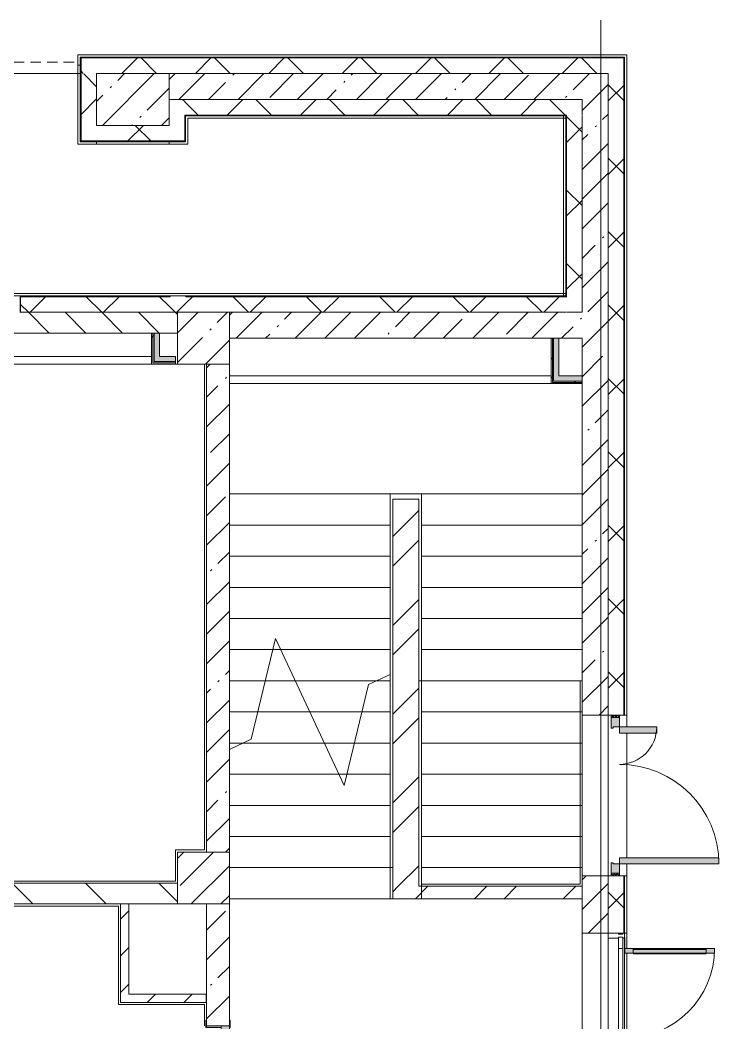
# Model space of a CAD drawing. Header units: millimetres. Extents: x -3708 to 187246, y -8553 to 29000.
# Drawn here: x 179649 to 186384, y 12254 to 21915 of the extents above; entities that cross this region are included whole.
import ezdxf

# ---------------------------------------------------------------- set-up
doc = ezdxf.new("R2010")
doc.units = ezdxf.units.MM
doc.linetypes.add('200_ШТРИХ__ш1_п0_6_', pattern=[160, 100, -60])
for name, color, linetype, lineweight, true_color in [('A-DETL-GENF-4', 7, 'Continuous', 5, 0xaaaaaa), ('A-DETL-GENF-5', 7, 'Continuous', 5, 0xe2e2e2), ('A-DOOR-4', 7, 'Continuous', 5, 0xaaaaaa), ('A-DOOR-5', 7, 'Continuous', 5, 0xe2e2e2), ('A-DOOR-FRAM-3', 7, 'Continuous', 5, 0xe2e2e2), ('A-DOOR-FRAM-4', 7, 'Continuous', 5, 0xaaaaaa), ('A-FLOR-1', 7, 'Continuous', 5, 0xaaaaaa), ('I-WALL-1', 7, 'Continuous', 5, 0xe7e7e7)]:
    doc.layers.add(name, color=color, linetype=linetype, lineweight=lineweight, true_color=true_color)
for name, color, linetype, lineweight in [('A-DETL-MBND-1', 7, '200_ШТРИХ__ш1_п0_6_', 9), ('A-GLAZ-CWMG-2', 7, 'Continuous', 5), ('A-WALL', 7, 'Continuous', 9), ('A-WALL-2', 7, 'Continuous', 5), ('I-WALL-3', 7, 'Continuous', 5), ('S-COLS-2', 7, 'Continuous', 5), ('S-STRS-4', 7, 'Continuous', 5), ('S-STRS-MBND-2', 7, 'Continuous', 5), ('Оси', 7, 'Continuous', 9)]:
    doc.layers.add(name, color=color, linetype=linetype, lineweight=lineweight)
pattern_1 = [(45, (60236.27, 0), (-353.5534, 353.5534), []), (135, (60236.27, 0), (-353.5534, -353.5534), [])]
pattern_2 = [(45, (60236.27, 0), (-285.1231, 285.1231), []), (45, (60521.4, 0), (-285.1231, 285.1231), [504.031, -100.806, 16.764, -84.042])]
pattern_3 = [(45, (60236.3, 0), (-427.6843, 427.6843), []), (45, (60521.4, 0), (-427.6843, 427.6843), [])]
pattern_4 = [(45, (60236.27, 0), (-176.7767, 176.7767), [])]
pattern_5 = [(45, (60236.3, 0), (-530.33, 530.33), []), (135, (60236.3, 0), (-530.33, -530.33), [])]

# ---------------------------------------------------------------- blocks, each defined once
blk = doc.blocks.new('110_Дверь_СКБ_2Ст - Д-1_л_Лестничная клетка EIS60 2-32142534-1_7_1_птичка')
at = {"layer": 'A-DOOR-5'}
for points in [[(639.9, 1010), (612.5, 1010), (612.5, 110), (662.5, 110), (662.5, 1010), (640.5, 1010)], [(-637.5, 510), (-637.5, 110), (-587.5, 110), (-587.5, 510)], [(712.5, 30), (697.5, 30), (699.6, -110), (712.5, -110)]]:
    blk.add_hatch(color=256, dxfattribs=at).paths.add_polyline_path(points)
h = blk.add_hatch(color=256, dxfattribs=at)
h.paths.add_polyline_path([(662.5, 110), (662.5, 60), (652.5, 60), (652.5, 30), (712.5, 32.6), (712.5, 110)])
h.paths.add_polyline_path([(-637.5, 110), (-687.5, 110), (-687.2, 30), (-627.5, 35.6), (-627.5, 60), (-637.5, 60), (-637.5, 104.8)])
at = {"layer": 'A-DOOR-FRAM-3'}
for points in [[(-672.5, 118), (-742.5, 118), (-742.5, 110), (-672.5, 110)], [(729.9, 118), (697.5, 118), (697.5, 110), (767.5, 110), (767.5, 118)], [(-672.5, 30), (-687.5, 30), (-687.4, -110), (-672.5, -110), (-672.5, -21.5)], [(-742.3, -110), (-742.5, -110.2), (-742.5, -118), (-672.5, -118), (-674.5, -110), (-687.5, -110)], [(767.5, -110), (697.5, -110), (698.9, -118), (767.5, -118)]]:
    blk.add_hatch(color=256, dxfattribs=at).paths.add_polyline_path(points)
at = {"layer": 'A-DOOR-4'}
for p, q in [((662.5, 1010), (612.5, 1010)), ((612.5, 1010), (612.5, 110)), ((662.5, 110), (662.5, 1010)), ((-637.5, 510), (-637.5, 110)), ((-587.5, 510), (-637.5, 510)), ((-587.5, 110), (-587.5, 510)), ((-637.5, 110), (-587.5, 110)), ((612.5, 110), (662.5, 110))]:
    blk.add_line(p, q, dxfattribs=at)
for centre, radius, start, end in [((662.5, 110), 900, 90, 180), ((-637.5, 110), 400, 360, 90)]:
    blk.add_arc(centre, radius, start, end, dxfattribs=at)
at = {"layer": 'A-DOOR-FRAM-4'}
for p, q in [((-672.5, 118), (-742.5, 118)), ((-742.5, 118), (-742.5, 110)), ((-742.5, 110), (-672.5, 110)), ((-637.5, 110), (-687.5, 110)), ((-687.5, 110), (-687.5, 30)), ((-672.5, 110), (-672.5, 118)), ((-637.5, 60), (-637.5, 110)), ((662.5, 110), (662.5, 60)), ((712.5, 110), (662.5, 110)), ((767.5, 118), (697.5, 118)), ((697.5, 118), (697.5, 110)), ((697.5, 110), (767.5, 110)), ((712.5, 30), (712.5, 110)), ((767.5, 110), (767.5, 118)), ((-687.5, 30), (-627.5, 30)), ((-672.5, 30), (-687.5, 30)), ((-687.5, 30), (-687.5, -110)), ((-672.5, -110), (-672.5, 30)), ((-627.5, 60), (-637.5, 60)), ((-627.5, 30), (-627.5, 60)), ((662.5, 60), (652.5, 60)), ((652.5, 60), (652.5, 30)), ((652.5, 30), (712.5, 30)), ((712.5, 30), (697.5, 30)), ((697.5, 30), (697.5, -110)), ((712.5, -110), (712.5, 30)), ((-672.5, -110), (-742.5, -110)), ((-742.5, -110), (-742.5, -118)), ((-742.5, -118), (-672.5, -118)), ((-687.5, -110), (-672.5, -110)), ((-672.5, -118), (-672.5, -110)), ((697.5, -110), (712.5, -110)), ((767.5, -110), (697.5, -110)), ((697.5, -110), (697.5, -118)), ((697.5, -118), (767.5, -118)), ((767.5, -118), (767.5, -110))]:
    blk.add_line(p, q, dxfattribs=at)
blk = doc.blocks.new('BSC_Колонна _Прямоугольная - 700х500-23282984-1_7_1_птичка')
at = {"layer": 'S-COLS-2'}
h = blk.add_hatch(dxfattribs=at)
h.set_pattern_fill('FP_180', color=256, style=0, pattern_type=2)
h.set_pattern_definition([(45, (-120500, -21150), (-285.1231, 285.1231), []), (45, (-120214.88, -21150), (-285.1231, 285.1231), [504.031, -100.806, 16.764, -84.042])])
h.paths.add_polyline_path([(-350, -250), (350, -250), (350, 250), (-350, 250)])
for p, q in [((350, 250), (-350, 250)), ((-350, 250), (-350, -250)), ((350, -250), (350, 250)), ((-350, -250), (350, -250))]:
    blk.add_line(p, q, dxfattribs=at)
blk = doc.blocks.new('110_Дверь_СКБ_2Ст_Наружная - ДН-3_1_л__ Двухстворчатая 1200 х2900 из подвала EI30-23667726-1_7_1_птичка')
at = {"layer": 'A-DOOR-4'}
h = blk.add_hatch(dxfattribs=at)
h.set_pattern_fill('FP_190', color=256, style=0, pattern_type=2)
h.set_pattern_definition([(135, (1526.41, 143.685), (-14.14214, -14.14214), []), (225, (1526.41, 143.685), (14.14214, -14.14214), [])])
h.paths.add_polyline_path([(794.5, -39.5), (794.5, 29), (769.5, 29), (769.9, -51), (794.5, -51)])
at = {"layer": 'A-DOOR-5'}
for points in [[(679.5, 221.1), (679.5, 989), (619.5, 989), (619.5, 29), (679.5, 31), (679.5, 101)], [(-580.5, 389), (-640.5, 389), (-640.5, 29), (-580.5, 31), (-580.5, 101)]]:
    blk.add_hatch(color=256, dxfattribs=at).paths.add_polyline_path(points)
h = blk.add_hatch(color=256, dxfattribs=at)
h.paths.add_polyline_path([(769.5, -39.6), (769.5, 29), (679.5, 29), (679.5, -31), (669.5, -31), (669.5, -51), (769.5, -50.6)])
h.paths.add_polyline_path([(-630.5, -51), (-630.5, -31), (-640.5, -31), (-640.5, 29), (-730.5, 29), (-730.5, -51), (-640.5, -51)])
at = {"layer": 'A-DOOR-FRAM-4'}
h = blk.add_hatch(dxfattribs=at)
h.set_pattern_fill('FP_191', color=256, style=0, pattern_type=2)
h.set_pattern_definition([(45, (-596.384, 143.685), (-14.1421, 14.1421), []), (135, (-596.384, 143.685), (-14.1421, -14.1421), [])])
h.paths.add_polyline_path([(-730.5, -51), (-730.5, 29), (-755.5, 29), (-755.5, -51)])
at = {"layer": 'A-DOOR-4'}
for p, q in [((679.5, 989), (619.5, 989)), ((619.5, 989), (619.5, 29)), ((679.5, 29), (679.5, 989)), ((-640.5, 389), (-640.5, 29)), ((-580.5, 389), (-640.5, 389)), ((-580.5, 29), (-580.5, 389)), ((-640.5, 29), (-580.5, 29)), ((619.5, 29), (679.5, 29))]:
    blk.add_line(p, q, dxfattribs=at)
for centre, radius, start, end in [((679.5, 29), 960, 90, 180), ((-640.5, 29), 360, 0, 90)]:
    blk.add_arc(centre, radius, start, end, dxfattribs=at)
at = {"layer": 'A-DOOR-FRAM-4'}
for p, q in [((-730.5, 29), (-755.5, 29)), ((-755.5, 29), (-755.5, -51)), ((-640.5, 29), (-730.5, 29)), ((-730.5, 29), (-730.5, -51)), ((-730.5, -51), (-730.5, 29)), ((-640.5, -31), (-640.5, 29)), ((679.5, 29), (679.5, -31)), ((769.5, 29), (679.5, 29)), ((769.5, -51), (769.5, 29)), ((794.5, 29), (769.5, 29)), ((769.5, 29), (769.5, -51)), ((794.5, -51), (794.5, 29)), ((-755.5, -51), (-730.5, -51)), ((-730.5, -51), (-630.5, -51)), ((-630.5, -31), (-640.5, -31)), ((-630.5, -51), (-630.5, -31)), ((679.5, -31), (669.5, -31)), ((669.5, -31), (669.5, -51)), ((669.5, -51), (769.5, -51)), ((769.5, -51), (794.5, -51))]:
    blk.add_line(p, q, dxfattribs=at)
blk = doc.blocks.new('Прямоугольный импост - Импост структурный с накладкой - 160мм-18691760-1_7_1_птичка')
at = {"layer": 'A-GLAZ-CWMG-2'}
for p, q in [((-50, 0), (-50, 17)), ((-50, 17), (0, 17)), ((0, 0), (-10, 0)), ((-10, 0), (-10, -40)), ((0, 17), (0, 0)), ((-50, -140), (-50, -40)), ((-10, -40), (0, -40)), ((0, -40), (0, -140)), ((0, -140), (-50, -140))]:
    blk.add_line(p, q, dxfattribs=at)
blk = doc.blocks.new('Дверь_Витражная_СКБ_2Ст - ВН-6-31912847-1_7_1_птичка')
at = {"layer": 'A-DETL-GENF-5'}
for points in [[(-643, -20), (-643, -370), (-598, -370), (-598, -20)], [(562, -39), (562, -884), (607, -884), (607, -20), (562, -20)], [(607, -17), (607, -20), (667, -17)]]:
    blk.add_hatch(color=256, dxfattribs=at).paths.add_polyline_path(points)
at = {"layer": 'A-DETL-GENF-4'}
for p, q in [((-607, -20), (-715, -20)), ((-715, -20), (-607, -20)), ((-598, -20), (-643, -20)), ((-643, -370), (-643, -20)), ((-598, -20), (-643, -20)), ((-643, -20), (-643, -370)), ((-598, -370), (-598, -20)), ((-598, -370), (-598, -20)), ((562, -20), (607, -20)), ((562, -884), (562, -20)), ((562, -20), (562, -884)), ((607, -20), (562, -20)), ((607, -884), (607, -20)), ((607, -884), (607, -20)), ((607, -20), (715, -20)), ((607, -20), (715, -20)), ((-643, -100), (-598, -100)), ((-633, -290), (-633, -100)), ((-589, -290), (-589, -100)), ((553, -804), (553, -100)), ((607, -100), (562, -100)), ((597, -804), (597, -100)), ((-643, -290), (-598, -290)), ((-643, -370), (-598, -370)), ((-643, -370), (-598, -370)), ((607, -804), (562, -804)), ((607, -884), (562, -884)), ((562, -884), (607, -884))]:
    blk.add_line(p, q, dxfattribs=at)
at = {"layer": 'A-DOOR-4'}
for p, q in [((-715, 40), (-607, 40)), ((-715, 0), (-715, 40)), ((-607, 40), (-607, 0)), ((607, 40), (715, 40)), ((607, 0), (607, 40)), ((715, 40), (715, 0)), ((-607, 0), (-715, 0)), ((-607, -370), (-607, -20)), ((715, 0), (607, 0)), ((607, -884), (607, -20))]:
    blk.add_line(p, q, dxfattribs=at)
for centre, radius, start, end in [((-607, -20), 350, 270, 0), ((607, -20), 864, 180, 270)]:
    blk.add_arc(centre, radius, start, end, dxfattribs=at)
blk = doc.blocks.new('Прямоугольный импост - Импост структурный с накладкой - 160мм-23689444-1_7_1_птичка')
at = {"layer": 'A-GLAZ-CWMG-2'}
for p, q in [((125081, 13070), (125081, 11660)), ((125238, 13070), (125238, 11660)), ((125181, 12972), (125181, 11758)), ((125221, 12972), (125221, 11758))]:
    blk.add_line(p, q, dxfattribs=at)
blk = doc.blocks.new('BSC_Колонна _Прямоугольная - 500х500-V177-1_7_1_птичка')
at = {"layer": 'S-COLS-2'}
h = blk.add_hatch(dxfattribs=at)
h.set_pattern_fill('FP_194', color=256, style=0, pattern_type=2)
h.set_pattern_definition([(45, (-121180, -18850), (-285.1231, 285.1231), []), (45, (-120894.88, -18850), (-285.1231, 285.1231), [504.031, -100.806, 16.764, -84.042])])
h.paths.add_polyline_path([(10, -250), (250, -250), (250, 250), (-250, 246.7), (-250, -250)])
for p, q in [((250, 250), (-250, 250)), ((-250, 250), (-250, -250)), ((250, -250), (250, 250)), ((-250, -250), (250, -250))]:
    blk.add_line(p, q, dxfattribs=at)
blk = doc.blocks.new('BSC_Колонна _Прямоугольная - 500х500-22291386-1_7_1_птичка')
at = {"layer": 'S-COLS-2'}
h = blk.add_hatch(dxfattribs=at)
h.set_pattern_fill('FP_195', color=256, style=0, pattern_type=2)
h.set_pattern_definition([(45, (-121180, -13650), (-285.1231, 285.1231), []), (45, (-120894.88, -13650), (-285.1231, 285.1231), [504.031, -100.806, 16.764, -84.042])])
h.paths.add_polyline_path([(-250, -250), (250, -250), (250, 250), (-250, 250), (-250, -200)])
for p, q in [((250, 250), (-250, 250)), ((-250, 250), (-250, -250)), ((250, -250), (250, 250)), ((-250, -250), (250, -250))]:
    blk.add_line(p, q, dxfattribs=at)
blk = doc.blocks.new('BSC_Колонна _Прямоугольная - 500х500-V184-1_7_1_птичка')
at = {"layer": 'S-COLS-2'}
for p, q in [((250, 250), (-250, 250)), ((-250, 250), (-250, -250)), ((250, -250), (250, 250)), ((-250, -250), (250, -250))]:
    blk.add_line(p, q, dxfattribs=at)
blk = doc.blocks.new('Зашивка приборов отопления2 - Зашивка приборов отопления-33269377-1_7_1_птичка')
at = {"layer": 'A-WALL-2'}
for p, q in [((119410, 18900), (118210, 18900)), ((120680.1, 18675), (120680.1, 18900)), ((118010, 18675), (120680.1, 18675)), ((120680.1, 18675), (118010, 18675)), ((120680.1, 18600), (120680.1, 18675)), ((118010, 18600), (120680.1, 18600))]:
    blk.add_line(p, q, dxfattribs=at)
blk = doc.blocks.new('Зашивка приборов отопления3 - Зашивка приборов отопления-33270266-1_7_1_птичка')
at = {"layer": 'A-WALL-2'}
for p, q in [((121430, 18487.5), (124530, 18487.5)), ((124530, 18487.5), (121430, 18487.5)), ((121430, 18412.5), (124530, 18412.5))]:
    blk.add_line(p, q, dxfattribs=at)

msp = doc.modelspace()

# ---------------------------------------------------------------- hatches: boundary and pattern name
at = {"layer": 'A-WALL-2'}
h = msp.add_hatch(dxfattribs=at)
h.set_pattern_fill('FP_111', color=256, style=0, pattern_type=2)
h.set_pattern_definition(pattern_1)
h.paths.add_polyline_path([(185316.3, 21400), (185311.9, 21550), (180236.3, 21550), (180236.3, 21400), (185151.9, 21400)])
h = msp.add_hatch(dxfattribs=at)
h.set_pattern_fill('FP_111', color=256, style=0, pattern_type=2)
h.set_pattern_definition(pattern_1)
h.paths.add_polyline_path([(185466.3, -250), (185466.3, 7700), (185316.3, 7700), (185316.3, -250), (185426.3, -250)])
h.paths.add_polyline_path([(185426.3, 8900), (185466.3, 8900), (185466.3, 10820), (185316.3, 10820), (185316.3, 8900), (185380.2, 8900)])
h.paths.add_polyline_path([(185466.3, 13120), (185466.3, 13670), (185316.3, 13670), (185316.3, 13120), (185426.3, 13120)])
h.paths.add_polyline_path([(185466.3, 15220), (185466.3, 21550), (185316.3, 21550), (185316.3, 15220), (185426.3, 15220)])
h = msp.add_hatch(dxfattribs=at)
h.set_pattern_fill('FP_111', color=256, style=0, pattern_type=2)
h.set_pattern_definition(pattern_1)
h.paths.add_polyline_path([(180236.3, 20750), (180386.3, 20750), (180386.3, 21400), (180236.3, 21395.4), (180236.3, 20878.2)])
h = msp.add_hatch(dxfattribs=at)
h.set_pattern_fill('FP_111', color=256, style=0, pattern_type=2)
h.set_pattern_definition(pattern_1)
h.paths.add_polyline_path([(181107.9, 20750), (181236.3, 20750), (181236.3, 21150), (181086.3, 21150), (181086.3, 20750)])
h = msp.add_hatch(dxfattribs=at)
h.set_pattern_fill('FP_111', color=256, style=0, pattern_type=2)
h.set_pattern_definition(pattern_1)
h.paths.add_polyline_path([(181900, 21000), (185066.3, 21000), (185066.3, 21150), (181236.3, 21150), (181239.3, 21000), (181541.3, 21000)])
h = msp.add_hatch(dxfattribs=at)
h.set_pattern_fill('FP_111', color=256, style=0, pattern_type=2)
h.set_pattern_definition(pattern_1)
h.paths.add_polyline_path([(185012.4, 19100), (185066.3, 19100), (185066.3, 21000), (184916.3, 20997), (184916.3, 19100)])
h = msp.add_hatch(dxfattribs=at)
h.set_pattern_fill('FP_111', color=256, style=0, pattern_type=2)
h.set_pattern_definition(pattern_1)
h.paths.add_polyline_path([(181086.3, 20750), (181086.3, 20900), (180386.3, 20900), (180386.3, 20750)])
h = msp.add_hatch(dxfattribs=at)
h.set_pattern_fill('FP_111', color=256, style=0, pattern_type=2)
h.set_pattern_definition(pattern_1)
h.paths.add_polyline_path([(173056.7, 19100), (173036.7, 19196.8), (173042.1, 19100)])
h.paths.add_polyline_path([(173145.1, 19100), (173126.3, 19125.9), (173136.7, 19100)])
h.paths.add_polyline_path([(175836.7, 19100), (178438.3, 19100), (178438.3, 19250), (175736.7, 19250), (175736.7, 19100), (175836.3, 19100)])
h.paths.add_polyline_path([(181088.3, 19100), (181096.3, 19100), (181093.3, 19250), (179654.3, 19250), (179654.3, 19100), (180970.9, 19100)])
h.paths.add_polyline_path([(173092.6, 19158.9), (173093.8, 19170.9), (173086.7, 19180.7), (173086.7, 19250), (173036.6, 19250), (173042.1, 19228.8), (173086.7, 19167.1)])
h = msp.add_hatch(dxfattribs=at)
h.set_pattern_fill('FP_111', color=256, style=0, pattern_type=2)
h.set_pattern_definition(pattern_1)
h.paths.add_polyline_path([(181166.3, 19100), (181246.3, 19100), (181246.3, 19258), (181096.3, 19253), (181096.3, 19100)])
h = msp.add_hatch(dxfattribs=at)
h.set_pattern_fill('FP_111', color=256, style=0, pattern_type=2)
h.set_pattern_definition(pattern_1)
h.paths.add_polyline_path([(184766.3, 19100), (184916.3, 19100), (184913.3, 19250), (181246.3, 19250), (181246.3, 19100), (184687.3, 19100)])
h = msp.add_hatch(dxfattribs=at)
h.set_pattern_fill('FP_93', color=256, style=0, pattern_type=2)
h.set_pattern_definition([(135, (60236.27, 0), (-176.7767, -176.7767), [])])
h.paths.add_polyline_path([(180970.9, 18900), (181166.3, 18900), (181166.3, 19100), (179646.3, 19100), (179646.3, 18900), (180916.4, 18900)])
h.paths.add_polyline_path([(178246.3, 18900), (178446.3, 18900), (178441.3, 19100), (178246.3, 19100), (178246.3, 19087)])
at = {"layer": 'I-WALL-1'}
for points in [[(180991.9, 18675), (180991.9, 18900), (180941.9, 18900), (180941.9, 18675), (180970.9, 18675)], [(184841.3, 18487.5), (184841.3, 18850), (184791.3, 18848), (184791.3, 18487.5)], [(181146.3, 18625), (181146.3, 18675), (180941.9, 18675), (180941.9, 18625), (180970.9, 18625)], [(185066.3, 18437.5), (185066.3, 18487.5), (184791.3, 18487.5), (184791.3, 18437.5), (185064.3, 18437.5)]]:
    msp.add_hatch(color=256, dxfattribs=at).paths.add_polyline_path(points)
at = {"layer": 'I-WALL-3'}
h = msp.add_hatch(dxfattribs=at)
h.set_pattern_fill('FP_92', color=256, style=0, pattern_type=2)
h.set_pattern_definition(pattern_2)
h.paths.add_polyline_path([(184687.3, 21150), (185066.3, 21150), (185066.3, 21400), (181086.3, 21400), (181086.3, 21150), (183758.2, 21150)])
h = msp.add_hatch(dxfattribs=at)
h.set_pattern_fill('FP_92', color=256, style=0, pattern_type=2)
h.set_pattern_definition(pattern_2)
h.paths.add_polyline_path([(185066.3, 10600), (185316.3, 10600), (185316.3, 10820), (185066.3, 10820), (185066.3, 10790.2)])
h.paths.add_polyline_path([(185066.3, 13120), (185316.3, 13120), (185316.3, 13670), (185066.3, 13670), (185066.3, 13450)])
h.paths.add_polyline_path([(185316.3, 15220), (185316.3, 21400), (185066.3, 21400), (185066.3, 15220), (185175.8, 15220)])
h = msp.add_hatch(dxfattribs=at)
h.set_pattern_fill('FP_92', color=256, style=0, pattern_type=2)
h.set_pattern_definition(pattern_2)
h.paths.add_polyline_path([(184908.3, 18850), (185066.3, 18850), (185066.3, 19100), (181666.3, 19100), (181666.3, 18850), (184841.3, 18850)])
h = msp.add_hatch(dxfattribs=at)
h.set_pattern_fill('FP_203', color=256, style=0, pattern_type=2)
h.set_pattern_definition(pattern_5)
h.paths.add_polyline_path([(180929.4, 18612.5), (180929.4, 18900), (180916.9, 18900), (180916.9, 18612.5), (180926.3, 18612.5)])
h = msp.add_hatch(dxfattribs=at)
h.set_pattern_fill('FP_203', color=256, style=0, pattern_type=2)
h.set_pattern_definition(pattern_5)
h.paths.add_polyline_path([(180941.9, 18625), (180941.9, 18900), (180929.4, 18900), (180929.4, 18625)])
h = msp.add_hatch(dxfattribs=at)
h.set_pattern_fill('FP_203', color=256, style=0, pattern_type=2)
h.set_pattern_definition(pattern_5)
h.paths.add_polyline_path([(184766.3, 18425), (184778.8, 18425), (184778.8, 18850), (184766.3, 18850), (184766.3, 18425.5)])
h = msp.add_hatch(dxfattribs=at)
h.set_pattern_fill('FP_203', color=256, style=0, pattern_type=2)
h.set_pattern_definition(pattern_5)
h.paths.add_polyline_path([(184778.8, 18437.5), (184791.3, 18437.5), (184791.3, 18850), (184778.8, 18849), (184778.8, 18438.1)])
h = msp.add_hatch(dxfattribs=at)
h.set_pattern_fill('FP_92', color=256, style=0, pattern_type=2)
h.set_pattern_definition(pattern_2)
h.paths.add_polyline_path([(181666.3, 10380), (181666.3, 10825), (181446.3, 10825), (181446.3, 10380)])
h.paths.add_polyline_path([(181586.3, 12225), (181666.3, 12225), (181666.3, 13400), (181446.3, 13400), (181446.3, 12225)])
h.paths.add_polyline_path([(181458.3, 13900), (181666.3, 13900), (181666.3, 18600), (181446.3, 18600), (181446.3, 13900)])
h = msp.add_hatch(dxfattribs=at)
h.set_pattern_fill('FP_203', color=256, style=0, pattern_type=2)
h.set_pattern_definition(pattern_5)
h.paths.add_polyline_path([(185066.3, 18412.5), (185065.3, 18425), (184766.3, 18425), (184766.3, 18412.5), (185065.2, 18412.5)])
h = msp.add_hatch(dxfattribs=at)
h.set_pattern_fill('FP_203', color=256, style=0, pattern_type=2)
h.set_pattern_definition(pattern_5)
h.paths.add_polyline_path([(185065.3, 18425), (185066.3, 18425), (185064.3, 18437.5), (184778.8, 18437.5), (184778.8, 18425), (184841.3, 18425)])
h = msp.add_hatch(dxfattribs=at)
h.set_pattern_fill('FP_162', color=256, style=0, pattern_type=2)
h.set_pattern_definition(pattern_3)
h.paths.add_polyline_path([(183491.3, 13570), (183491.3, 17300), (183241.3, 17300), (183241.3, 13570), (183475.1, 13570)])
h = msp.add_hatch(dxfattribs=at)
h.set_pattern_fill('FP_110', color=256, style=0, pattern_type=2)
h.set_pattern_definition([(135, (60236.27, 0), (-353.5534, -353.5534), [])])
h.paths.add_polyline_path([(180616.3, 13400), (181166.3, 13400), (181166.3, 13600), (176336.3, 13600), (176336.3, 13400), (180596.3, 13400)])
h = msp.add_hatch(dxfattribs=at)
h.set_pattern_fill('FP_162', color=256, style=0, pattern_type=2)
h.set_pattern_definition(pattern_3)
h.paths.add_polyline_path([(183241.3, 13450), (185066.3, 13450), (185066.3, 13570), (183241.3, 13570)])
h = msp.add_hatch(dxfattribs=at)
h.set_pattern_fill('FP_109', color=256, style=0, pattern_type=2)
h.set_pattern_definition(pattern_4)
h.paths.add_polyline_path([(180616.3, 12450), (180696.3, 12450), (180696.3, 13400), (180616.3, 13400), (180616.3, 13032)])
h = msp.add_hatch(dxfattribs=at)
h.set_pattern_fill('FP_109', color=256, style=0, pattern_type=2)
h.set_pattern_definition(pattern_4)
h.paths.add_polyline_path([(181441.3, 12450), (181441.3, 12530), (180696.3, 12530), (180696.3, 12450), (181426.3, 12450)])

# ---------------------------------------------------------------- linework, layer by layer
at = {"layer": 'A-DETL-MBND-1'}
for p, q in [((171428.9, 21510), (180206.3, 21510)), ((180206.3, 21400), (171508.4, 21400))]:
    msp.add_line(p, q, dxfattribs=at)
at = {"layer": 'A-FLOR-1'}
for p, q in [((180206.3, 21400), (171508.4, 21400)), ((181146.3, 18600), (181166.3, 18600)), ((181426.3, 18600), (181426.3, 13920)), ((185066.3, 15550), (183491.3, 15550)), ((183516.3, 15550), (183516.3, 13590)), ((185046.3, 13590), (185046.3, 15550)), ((181146.3, 13920), (181146.3, 13620)), ((181426.3, 13920), (181146.3, 13920)), ((183241.3, 13750), (183216.3, 13750)), ((181146.3, 13620), (178266.3, 13620)), ((183516.3, 13590), (185046.3, 13590)), ((183241.3, 13450), (183216.3, 13450)), ((173910.5, 13380), (180596.3, 13380)), ((180596.3, 12430), (180596.3, 13380)), ((181426.3, 12430), (180596.3, 12430)), ((181426.3, 12225), (181426.3, 12430))]:
    msp.add_line(p, q, dxfattribs=at)
at = {"layer": 'A-WALL'}
for p, q in [((180233.3, 21553), (185469.3, 21553)), ((180233.3, 20747), (180233.3, 21553)), ((180236.3, 21550), (185466.3, 21550)), ((180236.3, 20750), (180236.3, 21550)), ((185466.3, 15220), (185466.3, 21550)), ((185469.3, 15220), (185469.3, 21553)), ((185316.3, 21400), (185316.3, 15220)), ((181244.3, 21150), (181236.3, 21150)), ((185066.3, 21000), (185066.3, 21150)), ((184916.3, 21000), (181236.3, 21000)), ((181236.3, 20750), (181236.3, 21000)), ((184913.3, 20997), (181239.3, 20997)), ((181239.3, 20747), (181239.3, 20997)), ((181244.3, 20997), (181244.3, 20992)), ((184913.3, 19253), (184913.3, 20997)), ((184916.3, 19250), (184916.3, 21000)), ((185066.3, 20992), (185066.3, 19100)), ((181239.3, 20747), (180233.3, 20747)), ((181236.3, 20750), (180236.3, 20750)), ((179651.3, 19253), (179651.3, 19100)), ((181093.3, 19253), (179651.3, 19253)), ((181096.3, 19250), (179654.3, 19250)), ((179654.3, 19250), (179654.3, 19100)), ((181088.3, 19253), (181088.3, 19258)), ((181093.3, 19258), (181093.3, 19253)), ((181096.3, 19258), (181096.3, 19250)), ((181246.3, 19250), (181246.3, 19258)), ((181246.3, 19253), (184913.3, 19253)), ((181246.3, 19250), (184916.3, 19250)), ((181166.3, 19100), (179646.3, 19100)), ((184916.3, 19100), (185066.3, 19100)), ((180929.4, 18900), (180929.4, 18612.5)), ((180941.9, 18900), (180941.9, 18625)), ((184841.3, 18850), (184766.3, 18850)), ((184778.8, 18850), (184778.8, 18425)), ((184791.3, 18850), (184791.3, 18437.5)), ((180929.4, 18612.5), (181146.3, 18612.5)), ((180941.9, 18625), (181146.3, 18625)), ((185066.3, 18412.5), (185066.3, 18487.5)), ((184778.8, 18425), (185066.3, 18425)), ((184791.3, 18437.5), (185066.3, 18437.5)), ((185316.3, 13670), (185316.3, 13120)), ((185466.3, 13120), (185466.3, 13670)), ((185469.3, 13120), (185469.3, 13670)), ((185066.3, 13450), (185066.3, 13570)), ((180696.3, 13400), (180616.3, 13400))]:
    msp.add_line(p, q, dxfattribs=at)
at = {"layer": 'A-WALL-2'}
for p, q in [((180206.3, 21580), (185496.3, 21580)), ((180206.3, 20720), (180206.3, 21580)), ((185474.3, 21558), (180228.3, 21558)), ((180228.3, 21558), (180228.3, 20742)), ((185474.3, 15220), (185474.3, 21558)), ((185496.3, 21580), (185496.3, 15105)), ((180228.3, 21479), (180206.3, 21479)), ((180228.3, 21400), (180206.3, 21400)), ((181086.3, 21400), (185316.3, 21400)), ((181244.3, 20992), (184908.3, 20992)), ((181244.3, 20742), (181244.3, 20992)), ((184908.3, 20970), (181266.3, 20970)), ((181266.3, 20970), (181266.3, 20720)), ((184886.3, 19258), (184886.3, 20992)), ((184908.3, 20992), (184908.3, 19258)), ((181266.3, 20720), (180206.3, 20720)), ((180228.3, 20742), (181244.3, 20742)), ((180386.3, 20742), (180386.3, 20720)), ((181086.3, 20720), (181086.3, 20742)), ((175588.7, 19280), (184908.3, 19280)), ((181246.3, 19258), (175736.7, 19258)), ((184908.3, 19258), (181246.3, 19258)), ((178246.3, 18900), (181166.3, 18900)), ((185316.3, 15220), (185344.3, 15220)), ((185316.3, 13670), (185316.3, 15220)), ((185424.3, 15220), (185496.3, 15220)), ((185496.3, 15045), (185496.3, 13845)), ((185496.3, 13785), (185496.3, 12972)), ((185344.3, 13670), (185316.3, 13670)), ((185496.3, 13670), (185424.3, 13670)), ((185474.3, 13120), (185474.3, 13670)), ((185316.3, 13120), (185496.3, 13120)), ((185316.3, 10820), (185316.3, 13120)), ((185496.3, 12927), (185496.3, 11767))]:
    msp.add_line(p, q, dxfattribs=at)
at = {"layer": 'I-WALL-3'}
for p, q in [((185066.3, 21400), (181086.3, 21400)), ((181086.3, 21150), (185066.3, 21150)), ((184908.3, 19100), (181666.3, 19100)), ((180916.9, 18900), (180916.9, 18600)), ((180991.9, 18675), (180991.9, 18900)), ((181666.3, 18850), (184766.3, 18850)), ((184766.3, 18850), (184766.3, 18412.5)), ((184841.3, 18850), (185066.3, 18850)), ((184841.3, 18487.5), (184841.3, 18850)), ((185066.3, 18850), (185066.3, 18487.5)), ((181146.3, 18675), (180991.9, 18675)), ((181146.3, 18600), (181146.3, 18675)), ((180916.9, 18600), (181146.3, 18600)), ((181446.3, 18600), (181446.3, 13900)), ((181666.3, 13900), (181666.3, 18600)), ((185066.3, 18487.5), (184841.3, 18487.5)), ((184766.3, 18412.5), (185066.3, 18412.5)), ((185066.3, 18412.5), (185066.3, 13570)), ((183241.3, 17300), (183241.3, 13450)), ((183491.3, 17300), (183241.3, 17300)), ((183491.3, 13570), (183491.3, 17300)), ((185066.3, 15220), (185316.3, 15220)), ((185316.3, 13670), (185066.3, 13670)), ((181166.3, 13600), (178246.3, 13600)), ((185066.3, 13570), (183491.3, 13570)), ((183241.3, 13450), (185066.3, 13450)), ((185066.3, 10600), (185066.3, 13450)), ((176336.3, 13400), (180616.3, 13400)), ((180616.3, 13400), (180616.3, 12450)), ((180696.3, 13400), (181166.3, 13400)), ((180696.3, 12530), (180696.3, 13400)), ((181446.3, 13400), (181446.3, 12280)), ((181666.3, 12280), (181666.3, 13400)), ((185066.3, 13120), (185316.3, 13120)), ((181441.3, 12530), (180696.3, 12530)), ((181441.3, 12450), (181441.3, 12530)), ((180616.3, 12450), (181441.3, 12450))]:
    msp.add_line(p, q, dxfattribs=at)
at = {"layer": 'S-STRS-4'}
for p, q in [((181666.3, 17350), (183216.3, 17350)), ((181666.3, 17350), (183216.3, 17350)), ((183216.3, 17350), (183516.3, 17350)), ((183216.3, 17050), (183216.3, 17350)), ((185066.3, 17350), (183516.3, 17350)), ((183516.3, 17350), (183516.3, 17050)), ((185066.3, 17350), (183516.3, 17350)), ((181666.3, 17050), (183216.3, 17050)), ((181666.3, 17050), (183216.3, 17050)), ((183216.3, 16750), (183216.3, 17050)), ((183516.3, 17050), (183516.3, 16750)), ((185066.3, 17050), (183516.3, 17050)), ((185066.3, 17050), (183516.3, 17050)), ((181666.3, 16750), (183216.3, 16750)), ((181666.3, 16750), (183216.3, 16750)), ((183216.3, 16450), (183216.3, 16750)), ((183516.3, 16750), (183516.3, 16450)), ((185066.3, 16750), (183516.3, 16750)), ((185066.3, 16750), (183516.3, 16750)), ((181666.3, 16450), (183216.3, 16450)), ((181666.3, 16450), (183216.3, 16450)), ((183216.3, 16150), (183216.3, 16450)), ((183516.3, 16450), (183516.3, 16150)), ((185066.3, 16450), (183516.3, 16450)), ((185066.3, 16450), (183516.3, 16450)), ((181666.3, 16150), (183216.3, 16150)), ((181666.3, 16150), (183216.3, 16150)), ((183216.3, 15850), (183216.3, 16150)), ((183516.3, 16150), (183516.3, 15850)), ((185066.3, 16150), (183516.3, 16150)), ((185066.3, 16150), (183516.3, 16150)), ((181666.3, 15850), (182084.8, 15850)), ((181666.3, 15850), (182084.8, 15850)), ((182084.8, 15850), (182161.5, 15850)), ((182084.8, 15850), (182161.5, 15850)), ((182161.5, 15850), (183216.3, 15850)), ((182161.5, 15850), (183216.3, 15850)), ((183216.3, 15611.4), (183216.3, 15850)), ((183516.3, 15850), (183516.3, 15550)), ((185066.3, 15850), (183516.3, 15850)), ((185066.3, 15850), (183516.3, 15850)), ((183216.3, 15550), (183216.3, 15611.4)), ((181666.3, 15550), (182011.9, 15550)), ((181666.3, 15550), (182011.9, 15550)), ((182011.9, 15550), (182301.4, 15550)), ((182011.9, 15550), (182301.4, 15550)), ((182301.4, 15550), (183084.6, 15550)), ((182301.4, 15550), (183084.6, 15550)), ((183084.6, 15550), (183216.3, 15550)), ((183084.6, 15550), (183216.3, 15550)), ((183216.3, 15250), (183216.3, 15550)), ((185066.3, 15550), (183516.3, 15550)), ((181666.3, 15250), (181939, 15250)), ((181666.3, 15250), (181939, 15250)), ((181939, 15250), (182441.3, 15250)), ((181939, 15250), (182441.3, 15250)), ((182441.3, 15250), (182943.5, 15250)), ((182441.3, 15250), (182943.5, 15250)), ((182943.5, 15250), (183216.3, 15250)), ((182943.5, 15250), (183216.3, 15250)), ((183216.3, 14950), (183216.3, 15250)), ((181666.3, 14950), (181797.9, 14950)), ((181666.3, 14950), (181797.9, 14950)), ((181797.9, 14950), (182581.2, 14950)), ((181797.9, 14950), (182581.2, 14950)), ((182581.2, 14950), (182870.6, 14950)), ((182581.2, 14950), (182870.6, 14950)), ((182870.6, 14950), (183216.3, 14950)), ((182870.6, 14950), (183216.3, 14950)), ((183216.3, 14650), (183216.3, 14950)), ((181666.3, 14650), (182721.1, 14650)), ((181666.3, 14650), (182721.1, 14650)), ((182721.1, 14650), (182797.7, 14650)), ((182721.1, 14650), (182797.7, 14650)), ((182797.7, 14650), (183216.3, 14650)), ((182797.7, 14650), (183216.3, 14650)), ((183216.3, 14350), (183216.3, 14650)), ((181666.3, 14350), (183216.3, 14350)), ((181666.3, 14350), (183216.3, 14350)), ((183216.3, 14050), (183216.3, 14350)), ((181666.3, 14050), (183216.3, 14050)), ((181666.3, 14050), (183216.3, 14050)), ((183216.3, 13750), (183216.3, 14050)), ((181666.3, 13750), (183216.3, 13750)), ((181666.3, 13750), (183216.3, 13750)), ((183216.3, 13450), (183216.3, 13750)), ((181666.3, 13450), (183216.3, 13450)), ((181666.3, 13450), (183216.3, 13450))]:
    msp.add_line(p, q, dxfattribs=at)
at = {"layer": 'S-STRS-MBND-2'}
for p, q in [((181666.3, 18850), (181666.3, 17350)), ((185066.3, 18850), (181666.3, 18850)), ((185066.3, 17350), (185066.3, 18850)), ((181666.3, 17350), (183216.3, 17350)), ((181666.3, 15550), (181666.3, 17350)), ((181666.3, 17350), (183216.3, 17350)), ((183216.3, 17350), (183516.3, 17350)), ((183216.3, 15611.4), (183216.3, 17350)), ((185066.3, 17350), (183516.3, 17350)), ((183516.3, 17350), (183516.3, 13450)), ((185066.3, 17350), (183516.3, 17350)), ((185066.3, 17350), (185066.3, 13450)), ((181666.3, 17050), (183216.3, 17050)), ((181666.3, 17050), (183216.3, 17050)), ((185066.3, 17050), (183516.3, 17050)), ((185066.3, 17050), (183516.3, 17050)), ((181666.3, 16750), (183216.3, 16750)), ((181666.3, 16750), (183216.3, 16750)), ((185066.3, 16750), (183516.3, 16750)), ((185066.3, 16750), (183516.3, 16750)), ((181666.3, 16450), (183216.3, 16450)), ((181666.3, 16450), (183216.3, 16450)), ((185066.3, 16450), (183516.3, 16450)), ((185066.3, 16450), (183516.3, 16450)), ((181666.3, 16150), (183216.3, 16150)), ((181666.3, 16150), (183216.3, 16150)), ((185066.3, 16150), (183516.3, 16150)), ((185066.3, 16150), (183516.3, 16150)), ((182111.1, 15958.1), (181874.8, 14985.9)), ((182771.4, 14541.9), (182111.1, 15958.1)), ((181666.3, 15850), (182084.8, 15850)), ((181666.3, 15850), (182084.8, 15850)), ((182161.5, 15850), (183216.3, 15850)), ((182161.5, 15850), (183216.3, 15850)), ((185066.3, 15850), (183516.3, 15850)), ((185066.3, 15850), (183516.3, 15850)), ((183216.3, 15611.4), (183007.7, 15514.1)), ((181666.3, 15550), (182011.9, 15550)), ((181666.3, 15550), (182011.9, 15550)), ((182301.4, 15550), (183084.6, 15550)), ((182301.4, 15550), (183084.6, 15550)), ((183007.7, 15514.1), (182771.4, 14541.9)), ((185066.3, 15550), (183516.3, 15550)), ((185066.3, 15550), (183516.3, 15550)), ((181666.3, 15250), (181939, 15250)), ((181666.3, 15250), (181939, 15250)), ((182441.3, 15250), (182943.5, 15250)), ((182441.3, 15250), (182943.5, 15250)), ((185066.3, 15250), (183516.3, 15250)), ((185066.3, 15250), (183516.3, 15250)), ((181874.8, 14985.9), (181666.3, 14888.6)), ((181666.3, 14950), (181797.9, 14950)), ((181666.3, 14950), (181797.9, 14950)), ((182581.2, 14950), (182870.6, 14950)), ((182581.2, 14950), (182870.6, 14950)), ((185066.3, 14950), (183516.3, 14950)), ((185066.3, 14950), (183516.3, 14950)), ((182721.1, 14650), (182797.7, 14650)), ((182721.1, 14650), (182797.7, 14650)), ((185066.3, 14650), (183516.3, 14650)), ((185066.3, 14650), (183516.3, 14650)), ((185066.3, 14350), (183516.3, 14350)), ((185066.3, 14350), (183516.3, 14350)), ((185066.3, 14050), (183516.3, 14050)), ((185066.3, 14050), (183516.3, 14050)), ((185066.3, 13750), (183516.3, 13750)), ((185066.3, 13750), (183516.3, 13750)), ((185066.3, 13450), (183516.3, 13450))]:
    msp.add_line(p, q, dxfattribs=at)
at = {"layer": 'Оси'}
msp.add_line((185246.3, 10029.8), (185246.3, 21915.1), dxfattribs=at)

# ---------------------------------------------------------------- block references
at = {"layer": 'A-DOOR-4'}
for name, p, rotation in [('110_Дверь_СКБ_2Ст_Наружная - ДН-3_1_л__ Двухстворчатая 1200 х2900 из подвала EI30-23667726-1_7_1_птичка', (185395.3, 14464.5), 269.9999999999999), ('Дверь_Витражная_СКБ_2Ст - ВН-6-31912847-1_7_1_птичка', (185457.3, 12365), 89.99999999999957), ('110_Дверь_СКБ_2Ст - Д-1_л_Лестничная клетка EIS60 2-32142534-1_7_1_птичка', (181556.3, 11537.5), 269.9999999999999)]:
    msp.add_blockref(name, p, dxfattribs=dict(at, rotation=rotation))
at = {"layer": 'A-GLAZ-CWMG-2', "extrusion": (0, 0, -1), "rotation": 90.00000000000044}
msp.add_blockref('Прямоугольный импост - Импост структурный с накладкой - 160мм-18691760-1_7_1_птичка', (-185457.3, 13120), dxfattribs=at)
at = {"layer": 'A-GLAZ-CWMG-2'}
msp.add_blockref('Прямоугольный импост - Импост структурный с накладкой - 160мм-23689444-1_7_1_птичка', (60236.3, 0), dxfattribs=at)
at = {"layer": 'A-WALL-2'}
for name in ['Зашивка приборов отопления2 - Зашивка приборов отопления-33269377-1_7_1_птичка', 'Зашивка приборов отопления3 - Зашивка приборов отопления-33270266-1_7_1_птичка']:
    msp.add_blockref(name, (60236.3, 0), dxfattribs=at)
at = {"layer": 'S-COLS-2'}
for name, p in [('BSC_Колонна _Прямоугольная - 700х500-23282984-1_7_1_птичка', (180736.3, 21150)), ('BSC_Колонна _Прямоугольная - 500х500-V177-1_7_1_птичка', (181416.3, 18850)), ('BSC_Колонна _Прямоугольная - 500х500-V184-1_7_1_птичка', (181416.3, 18850)), ('BSC_Колонна _Прямоугольная - 500х500-22291386-1_7_1_птичка', (181416.3, 13650))]:
    msp.add_blockref(name, p, dxfattribs=at)

doc.saveas('drawing.dxf')
